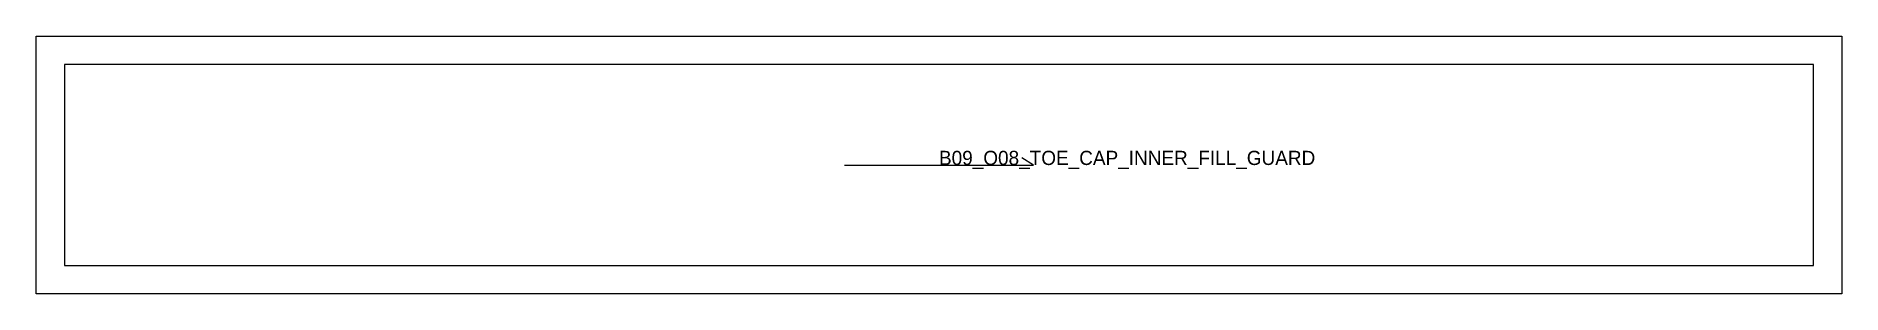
# Model space of a CAD drawing. Header units: millimetres. Extents: x -12 to 752, y -12 to 97.
import ezdxf

# ---------------------------------------------------------------- set-up
doc = ezdxf.new("R2010")
doc.units = ezdxf.units.MM
for name, color, linetype in [('CUT', 1, 'Continuous'), ('GRAIN', 3, 'Continuous'), ('LABEL', 7, 'Continuous'), ('SEW', 5, 'Continuous')]:
    doc.layers.add(name, color=color, linetype=linetype)

msp = doc.modelspace()

# ---------------------------------------------------------------- linework, layer by layer
at = {"layer": 'CUT'}
msp.add_lwpolyline([(-12, -12), (-12, 97), (752, 97), (752, -12), (-12, -12)], close=True, dxfattribs=at)
at = {"layer": 'GRAIN'}
for p, q in [((330, 42.5), (410, 42.5)), ((410, 42.5), (405, 45.5))]:
    msp.add_line(p, q, dxfattribs=at)
at = {"layer": 'SEW'}
msp.add_lwpolyline([(0, 0), (740, 0), (740, 85), (0, 85)], close=True, dxfattribs=at)

# ---------------------------------------------------------------- texts
at = {"layer": 'LABEL'}
msp.add_text('B09_O08_TOE_CAP_INNER_FILL_GUARD', height=6, dxfattribs=at).set_placement((370, 42.5))

doc.saveas('drawing.dxf')
